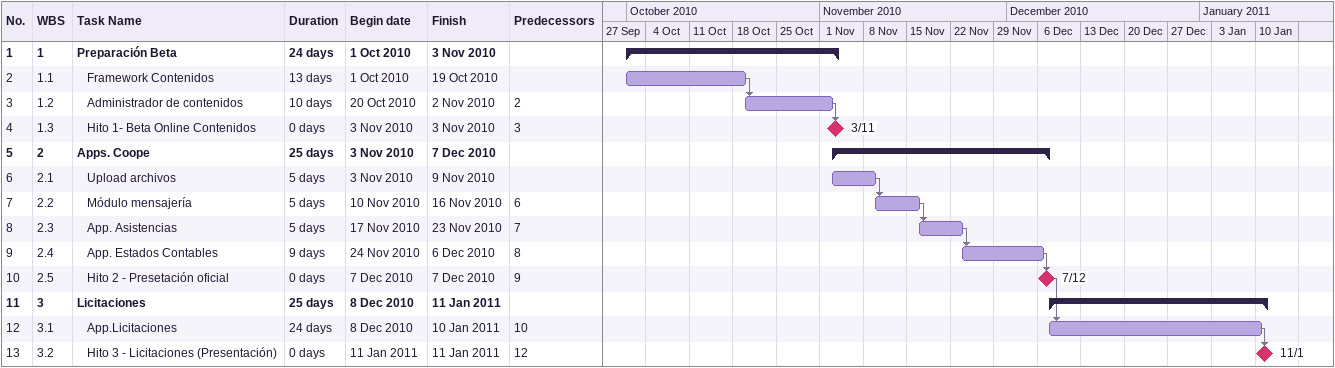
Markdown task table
| ID | WBS | Task | Duration | Start | Finish | Predecessors |
|---|---|---|---|---|---|---|
| 1 | 1 | **Preparación Beta** | 24d | 2010-10-01 | 2010-11-03 |  |
| 2 | 1.1 | Framework Contenidos | 13d | 2010-10-01 | 2010-10-19 |  |
| 3 | 1.2 | Administrador de contenidos | 10d | 2010-10-20 | 2010-11-02 | 2 |
| 4 | 1.3 | Hito 1- Beta Online Contenidos | 0d | 2010-11-03 | 2010-11-03 | 3 |
| 5 | 2 | **Apps. Coope** | 25d | 2010-11-03 | 2010-12-07 |  |
| 6 | 2.1 | Upload archivos | 5d | 2010-11-03 | 2010-11-09 |  |
| 7 | 2.2 | Módulo mensajería | 5d | 2010-11-10 | 2010-11-16 | 6 |
| 8 | 2.3 | App. Asistencias | 5d | 2010-11-17 | 2010-11-23 | 7 |
| 9 | 2.4 | App. Estados Contables | 9d | 2010-11-24 | 2010-12-06 | 8 |
| 10 | 2.5 | Hito 2 - Presetación oficial | 0d | 2010-12-07 | 2010-12-07 | 9 |
| 11 | 3 | **Licitaciones** | 25d | 2010-12-08 | 2011-01-11 |  |
| 12 | 3.1 | App.Licitaciones | 24d | 2010-12-08 | 2011-01-10 | 10 |
| 13 | 3.2 | Hito 3 - Licitaciones (Presentación) | 0d | 2011-01-11 | 2011-01-11 | 12 |
